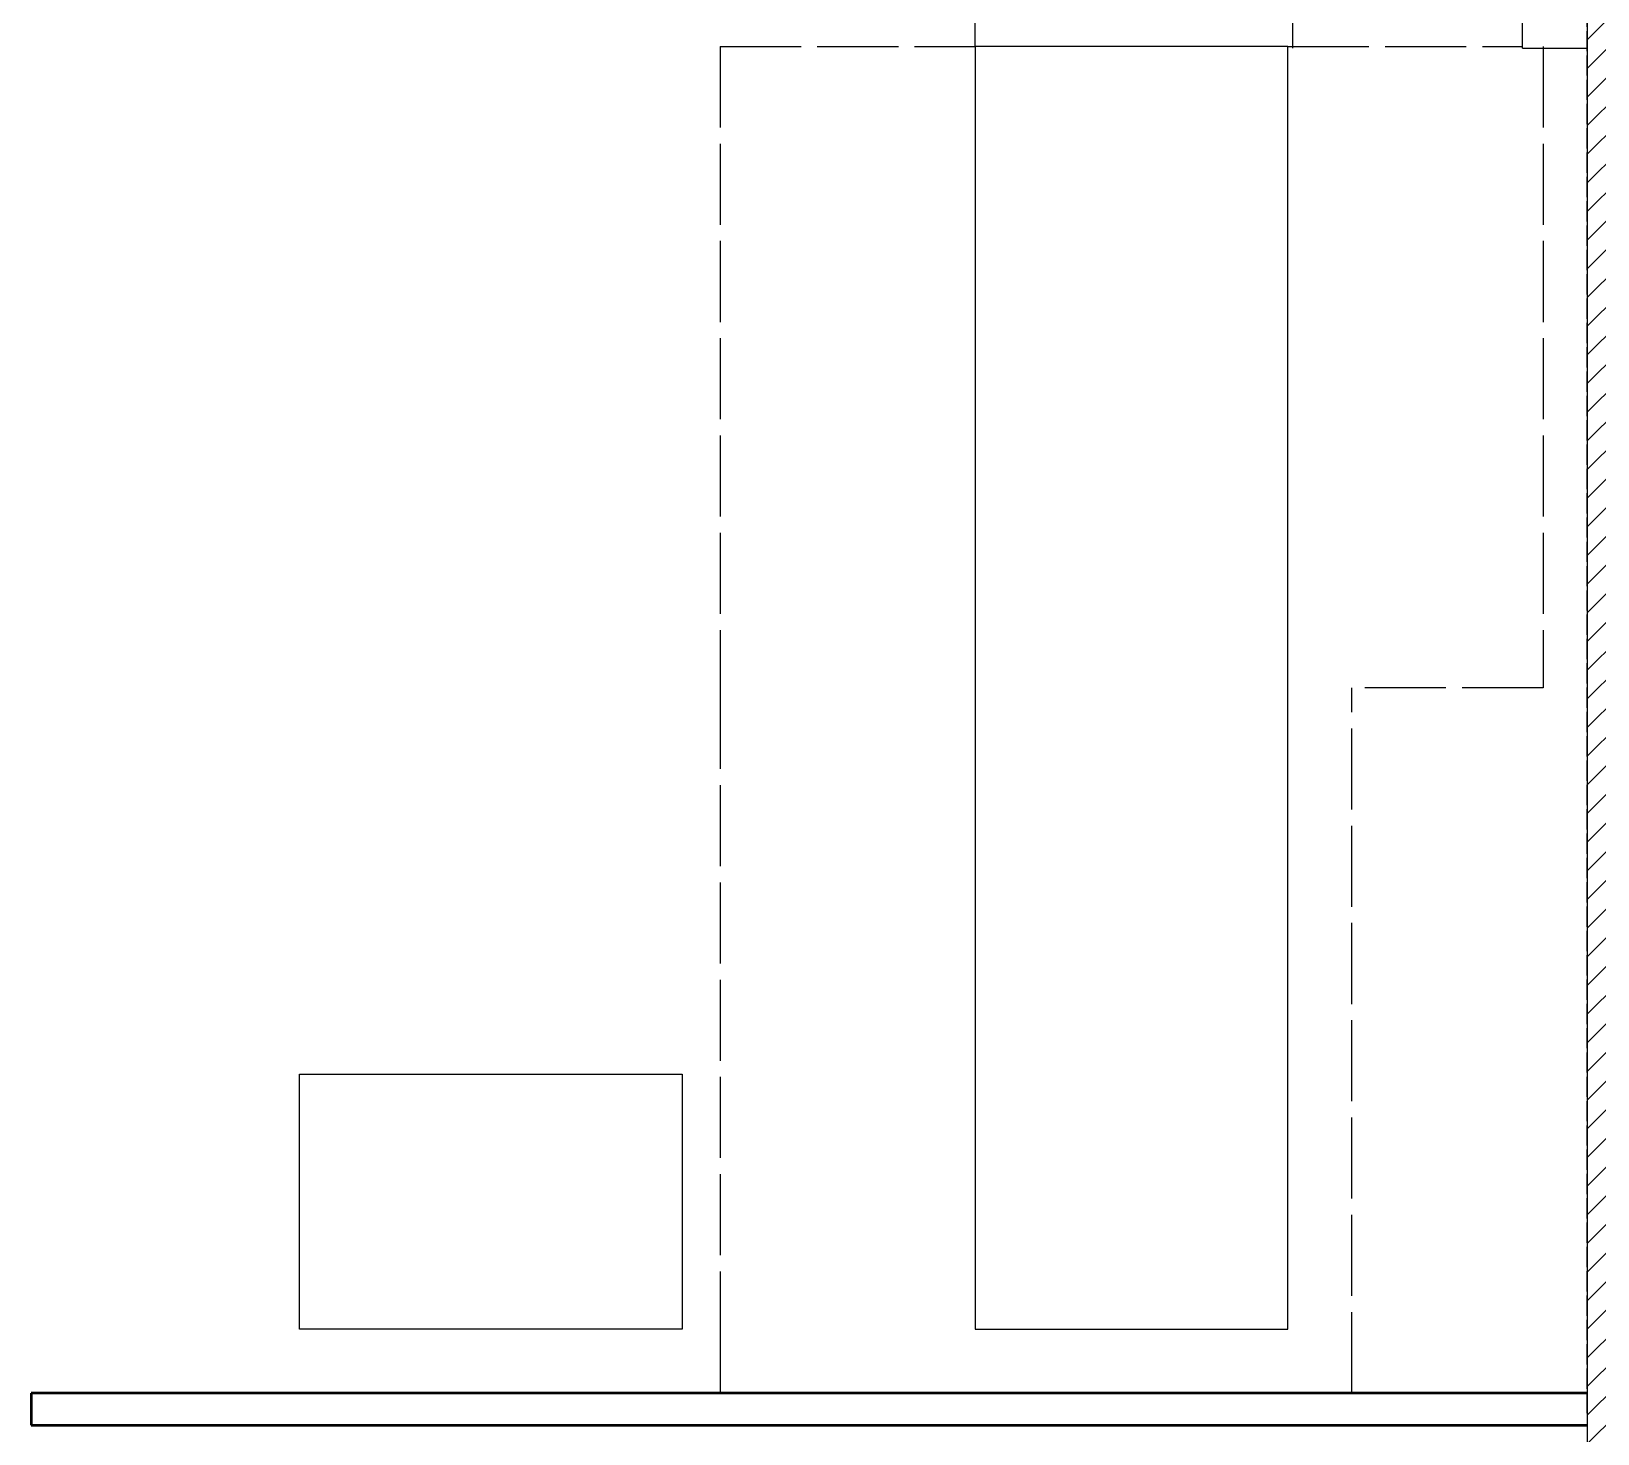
# Model space of a CAD drawing. Header units: millimetres. Extents: x -9564 to 78776, y -25260 to 24346.
# Drawn here: x 59075 to 63986, y -16225 to -11831 of the extents above; entities that cross this region are included whole.
import ezdxf

# ---------------------------------------------------------------- set-up
doc = ezdxf.new("R2010")
doc.units = ezdxf.units.MM
doc.header["$LTSCALE"] = 100
doc.linetypes.add('DASHED2', pattern=[0.762, 0.635, -0.127])
doc.linetypes.add('DASHEDX2', pattern=[3.048, 2.54, -0.508])
for name, color, linetype in [('Area proceso', 90, 'DASHEDX2'), ('Maquinas', 200, 'Continuous'), ('Mesas-estantes', 230, 'Continuous'), ('MUROS', 7, 'Continuous')]:
    doc.layers.add(name, color=color, linetype=linetype)
doc.layers.add('MURO', color=7, linetype='Continuous', lineweight=50)

msp = doc.modelspace()

# ---------------------------------------------------------------- hatches: boundary and pattern name
at = {"layer": 'Maquinas', "linetype": 'DASHED2', "true_color": 0xffffff}
h = msp.add_hatch(dxfattribs=at)
h.set_pattern_fill('ANSI31', scale=20)
h.set_pattern_definition([(45, (24911.81, 198.96), (-44.90128, 44.90128), [])])
h.paths.add_polyline_path([(64053.09, -17333.574), (64045.986, -17333.574), (64045.986, -16753.574), (64053.09, -10934.072), (67603.09, -10934.072), (67603.09, -10884.072), (67603.09, -10834.072), (63953.09, -10834.072), (63953.09, -20427.871), (63948.538, -21807.991), (68865.508, -21807.991), (68865.508, -21707.991), (64053.09, -21707.991)])

# ---------------------------------------------------------------- linework, layer by layer
msp.add_line((63953.09, -10834.072), (63953.09, -20427.871))
msp.add_lwpolyline([(63953.09, -11284.051), (63953.09, -14939.918)])
at = {"layer": 'Area proceso', "linetype": 'DASHEDX2'}
for p, q in [((62034.549, -11878.463), (62034.549, -10984.077)), ((61234.549, -11878.463), (61234.549, -13888.463)), ((61234.549, -11878.463), (62034.549, -11878.463)), ((63014.549, -11878.463), (63750.255, -11878.463)), ((63814.549, -11878.463), (63814.549, -13888.463)), ((61234.549, -13888.463), (61234.549, -15898.463)), ((63814.549, -13888.463), (63214.549, -13888.463)), ((63214.549, -16098.463), (63214.549, -13888.463)), ((61234.549, -15898.463), (61234.549, -16098.463)), ((61234.549, -16098.463), (63214.549, -16098.463))]:
    msp.add_line(p, q, dxfattribs=at)
at = {"layer": 'Area proceso', "color": 3}
for q in [(63750.255, -11784.077), (63953.09, -11884.077)]:
    msp.add_line((63750.255, -11884.077), q, dxfattribs=at)
at = {"layer": 'Maquinas'}
for p, q in [((62034.549, -11878.463), (62034.549, -15898.463)), ((63014.549, -11878.463), (62034.549, -11878.463)), ((63014.549, -15898.463), (63014.549, -11878.463)), ((62034.549, -15898.463), (63014.549, -15898.463))]:
    msp.add_line(p, q, dxfattribs=at)
at = {"layer": 'Mesas-estantes'}
for p, q in [((59915.85, -15898.463), (59915.85, -15098.463)), ((59915.85, -15098.463), (61115.85, -15098.463)), ((61115.85, -15098.463), (61115.85, -15898.463)), ((61115.85, -15898.463), (59915.85, -15898.463))]:
    msp.add_line(p, q, dxfattribs=at)
at = {"layer": 'MURO', "color": 0}
for p, q in [((63953.09, -16098.463), (59075.344, -16098.463)), ((59075.344, -16098.463), (59075.344, -16198.463)), ((59075.344, -16198.463), (63953.09, -16198.463))]:
    msp.add_line(p, q, dxfattribs=at)
at = {"layer": 'MUROS', "linetype": 'DASHED2'}
msp.add_line((63953.09, -16161.013), (63953.09, -10934.072), dxfattribs=at)
at = {"layer": 'MUROS', "color": 3}
msp.add_line((63029.255, -11784.077), (63029.255, -11884.077), dxfattribs=at)

doc.saveas('drawing.dxf')
